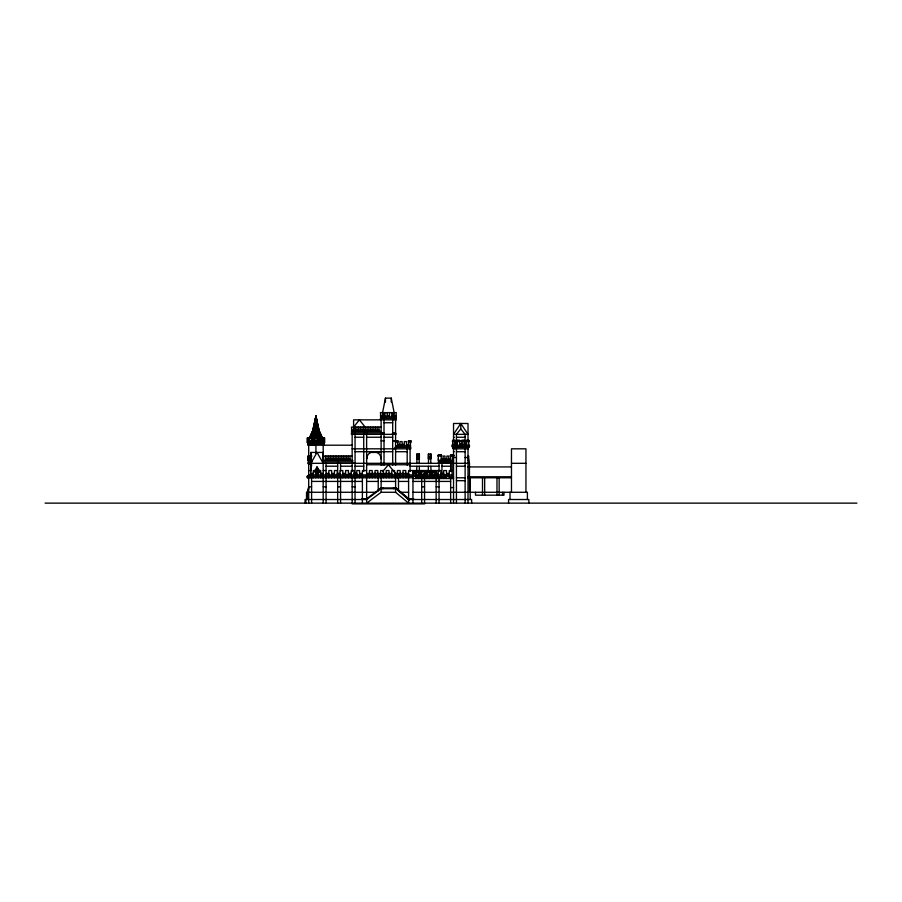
<?xml version="1.0" encoding="UTF-8"?>
<svg xmlns="http://www.w3.org/2000/svg" width="902" height="902" viewBox="0 0 902 902"><rect width="100%" height="100%" fill="white"/><g stroke="black" fill="none" stroke-linecap="round" stroke-linejoin="round"><path stroke-width="1.35" d="M310.829 471.036L310.829 452.443L323.187 452.443L323.187 503.136M323.187 452.443L323.187 463.312L317.008 452.443L310.829 463.312L310.818 477.789M416.668 471.791L416.792 466.334M416.848 463.605L417.051 454.044L417.051 458.825M428.258 471.791L428.371 466.334M428.439 463.605L428.642 454.044L428.642 458.825M366.629 458.532L366.877 457.088L366.629 458.971A7.239 7.239 0 0 1 371.996 451.97L375.751 451.97A7.239 7.239 0 0 1 381.118 458.971M394.151 416.961L394.151 412.62L391.254 398.132L385.458 398.132L382.561 412.62L382.561 416.961M307.875 492.278L309.036 486.843M309.668 442.307L309.668 437.966L312.791 430.728L315.937 416.239L319.195 430.728L322.454 437.966M309.431 437.966L312.678 430.728L315.937 416.239L319.082 430.728L322.228 437.966M317.808 443.761L318.192 437.966M311.337 437.966L313.637 430.728L315.937 416.239L318.756 430.728L321.574 437.966L321.574 442.307M310.299 437.966L313.118 430.728L315.937 416.239L320.548 440.864M395.595 418.415L396.328 412.62L380.396 412.62L381.118 418.415M410.083 447.381L410.805 440.864L408.629 440.864L408.629 445.926M466.571 446.659L466.571 440.142L468.736 440.142L468.736 447.381L468.014 448.824L453.165 448.824L453.165 446.411M319.556 443.761L320.289 437.966M312.893 474.17L316.997 466.932L321.123 474.17L316.997 466.932L316.997 473.719M460.775 423.478L453.537 434.347L468.014 434.347L460.775 423.478L460.775 428.912L456.435 434.347L456.435 443.683M321.056 443.761L322.093 442.307L322.093 437.966M353.595 427.097L359.391 419.858L365.186 427.097M382.73 471.52L388.356 464.755L395.595 473.449M395.595 488.658L396.057 488.106L409.102 498.964L408.629 499.516M398.955 490.519L398.492 491.071L398.492 477.789M400.409 491.725L399.947 492.278L408.629 492.278M322.206 443.761L323.48 442.307L323.48 437.966M412.947 477.789L307.244 477.789L307.244 476.346L308.698 474.903L452.082 474.903M323.187 443.761L324.641 442.307L324.641 437.966L307.232 437.966L307.232 442.307L308.698 443.761M365.705 499.494L381.343 487.757L381.693 488.219L366.629 499.516L305.079 499.516L305.079 503.136M418.539 478.522L418.539 470.551L408.561 470.551L408.629 503.136L395.595 492.278L381.118 492.278L366.629 503.136L366.629 431.449M380.396 415.518L381.118 415.518M382.561 415.518L384.883 415.518M387.195 415.518L389.517 415.518M391.829 415.518L394.151 415.518M396.328 415.518L395.595 415.518L395.595 447.505M380.396 416.961L396.328 416.961M314.471 422.756L317.403 422.756M384.015 422.756L392.697 422.756M313.986 424.932L317.887 424.932M313.501 427.097L318.383 427.097M381.118 427.097L351.419 427.097L352.152 432.892M313.005 429.273L318.868 429.273M351.419 429.995L352.152 429.995L352.152 461.858M353.595 429.995L355.287 429.995M356.966 429.995L358.658 429.995M360.349 429.995L362.029 429.995M363.731 429.995L365.411 429.995M367.091 429.995L368.783 429.995M370.474 429.995L372.154 429.995M373.845 429.995L375.536 429.995M377.216 429.995L378.941 429.995M312.678 430.728L319.195 430.728M312.363 431.449L319.522 431.449M351.419 431.449L381.118 431.449M384.015 432.892L351.419 432.892L351.419 434.347L395.955 434.347L395.955 433.625L392.336 433.625L392.336 434.347M392.697 432.892L395.595 432.892M311.382 433.625L320.492 433.625M310.401 435.79L321.473 435.79M355.05 437.245L363.731 437.245M366.629 437.245L381.118 437.245M384.015 437.245L392.697 437.245M453.537 437.245L454.258 437.245M456.435 437.245L465.116 437.245M309.036 440.864L310.299 440.864M311.957 440.864L314.257 440.864L315.937 416.239L319.195 437.966M315.937 440.864L318 440.864M319.195 440.864L321.574 440.864M381.118 440.864L384.015 440.864M392.697 440.864L397.771 440.864L397.771 445.926M307.232 442.307L324.641 442.307M323.863 443.761L323.863 445.205L323.908 443.761L307.965 443.761L307.965 445.205L352.152 445.205M452.804 443.761L453.165 445.205M454.98 443.761L457.303 443.761M459.614 443.761L461.937 443.761M464.248 443.761L466.571 443.761M397.771 444.483L399.947 444.483M402.112 444.483L404.288 444.483M406.464 444.483L408.629 444.483M454.98 444.844L452.082 444.844L452.082 446.659L469.468 446.659L469.468 445.205L454.98 445.205M395.595 445.926L410.805 445.926M452.804 446.659L452.804 447.381L468.736 447.381M352.152 448.824L410.805 448.824L410.805 447.381L394.873 447.381L394.873 448.824M355.05 451.722L392.697 451.722M395.595 451.722L407.185 451.722M453.537 451.722L454.258 451.722M456.435 451.722L465.116 451.722M369.392 452.443L379.043 452.443M453.537 454.98L450.639 454.98L450.639 461.858M311.957 456.074L307.965 456.074L308.698 461.858L308.698 445.205M323.187 456.074L352.152 456.074M468.014 456.074L468.736 456.074L468.736 460.415L468.014 460.415M417.051 456.908L419.024 456.908M428.642 456.908L430.615 456.908M456.435 457.517L453.537 457.517L452.082 463.312L452.082 476.346M465.116 457.517L468.014 457.517L469.468 463.312L469.468 492.278M307.965 458.971L310.795 458.971M325.351 458.971L326.986 458.971M328.632 458.971L330.267 458.971M331.902 458.971L333.537 458.971M335.172 458.971L336.807 458.971M338.442 458.971L340.088 458.971M341.723 458.971L343.358 458.971M344.992 458.971L346.627 458.971M348.262 458.971L349.976 458.971M438.327 458.971L438.688 460.415M441.225 458.971L443.107 458.971M444.99 458.971L446.873 458.971M448.756 458.971L450.639 458.971M452.804 458.971L453.165 460.415M307.965 460.415L311.957 460.415M323.187 460.415L352.874 460.415M441.225 461.858L441.225 454.98L438.327 454.98L438.327 460.415L453.537 460.415M311.957 461.858L307.988 461.858L307.988 463.312L469.468 463.312M322.724 461.858L352.874 461.858L352.874 463.312M453.537 461.858L438.327 461.858L438.327 463.312M511.468 463.312L525.945 463.312M311.325 464.034L308.337 464.034L308.337 463.312M366.629 464.755L410.083 464.755M310.829 466.21L311.551 466.21L311.551 463.312M326.073 466.21L337.664 466.21M340.561 466.21L352.152 466.21M355.05 466.21L363.731 466.21M410.083 466.21L439.048 466.21M441.946 466.21L450.639 466.21M456.435 466.21L465.116 466.21M468.014 466.932L511.468 466.932M308.698 470.551L310.818 470.551M323.187 470.551L326.05 470.551M366.629 470.551L362.39 470.551L362.39 503.136M419.317 470.551L429.724 470.551L429.724 478.522M431.088 470.551L440.898 470.551L440.898 478.522M452.082 470.551L449.286 470.551L449.286 478.522M412.981 470.799L423.117 470.799M426.015 470.799L436.151 470.799M412.981 471.52L421.854 471.52M426.015 471.52L436.151 471.52M412.981 472.671L421.854 472.671M426.015 472.671L436.151 472.671M310.818 473.449L313.332 473.449M315.79 473.449L318.259 473.449M320.717 473.449L323.187 473.449M326.05 473.449L328.847 473.449M331.643 473.449L334.439 473.449M337.235 473.449L340.02 473.449M342.816 473.449L345.613 473.449M348.409 473.449L351.205 473.449M354.001 473.449L356.797 473.449M359.594 473.449L362.39 473.449M366.629 473.449L381.118 473.449M382.437 473.449L391.784 473.449L391.863 477.789M391.784 473.449L391.784 470.551L394.58 470.551L394.58 473.449L408.764 473.449M412.947 473.449L415.743 473.449M418.539 473.449L421.335 473.449M424.132 473.449L426.928 473.449M429.724 473.449L432.52 473.449M435.316 473.449L438.113 473.449M440.898 473.449L443.694 473.449M446.49 473.449L449.286 473.449M307.244 476.346L453.537 476.346M468.014 476.763L511.468 476.763M415.743 477.789L446.49 477.789M449.286 477.789L453.537 477.789M456.435 477.789L465.116 477.789M468.014 477.789L511.468 477.789M412.947 478.522L453.537 478.522M456.435 480.687L465.116 480.687M311.596 481.42L362.39 481.42M366.629 481.42L378.22 481.42M381.118 481.42L395.595 481.42M398.492 481.42L408.629 481.42M412.947 481.42L450.639 481.42M311.596 486.843L308.698 486.843L307.244 492.278L307.244 499.516M323.187 486.843L326.073 486.843M337.664 486.843L340.561 486.843M352.152 486.843L355.05 486.843M421.674 486.843L424.56 486.843M436.151 486.843L439.048 486.843M450.639 487.576L453.537 487.576M375.322 492.278L306.522 492.278L306.522 499.516M412.947 492.278L527.399 492.278L527.399 499.516M45.1 503.136L856.9 503.136M308.946 443.761L307.537 442.307L307.537 437.966M460.775 428.912L465.116 434.347L465.116 443.683M377.87 490.361L378.22 490.835L378.22 477.789M309.781 442.307L310.818 443.761M312.317 443.761L311.585 437.966M452.804 447.381L453.537 448.824M438.327 460.415L439.048 461.858L439.048 460.415M314.065 443.761L313.682 437.966M394.58 473.449L394.659 477.789M315.993 418.145L315.937 416.239L312.678 440.864M430.818 463.605L430.615 454.044L430.615 458.825M430.874 466.334L430.998 471.791M419.227 463.605L419.024 454.044L419.024 458.825M419.283 466.334L419.407 471.791M310.829 452.443L310.829 463.312M528.843 503.136L528.843 499.516L508.57 499.516L508.57 503.136M525.945 492.278L525.945 448.824L511.468 448.824L511.468 492.278M510.013 492.278L510.013 499.516M504.004 492.278L504.004 495.175L475.489 495.175L475.489 492.278M502.549 492.278L502.549 495.175M499.156 477.789L499.156 495.175M496.979 477.789L496.979 495.175M484.667 477.789L484.667 495.175M482.502 477.789L482.502 495.175M471.633 503.136L471.633 499.516L407.907 499.516L407.907 498.795L413.668 498.795L413.668 499.516M470.19 477.789L470.19 499.516M468.736 461.858L468.736 463.312M468.736 476.346L468.736 477.789M468.375 448.102L468.375 448.824M468.014 441.044L468.014 423.478L453.537 423.478L453.537 441.101M468.014 446.411L468.014 503.136M465.116 448.824L465.116 503.136M464.248 446.659L464.248 440.142L461.937 440.142L461.937 446.659M459.614 446.659L459.614 440.142L457.303 440.142L457.303 446.659M456.435 448.824L456.435 503.136M454.98 446.659L454.98 440.142L452.804 440.142L452.804 445.205M453.537 448.102L453.537 503.136M452.804 454.98L452.804 461.858M452.443 445.565L452.443 446.659M450.639 463.312L450.639 471.363M450.639 477.789L450.639 503.136M448.756 461.858L448.756 456.074L446.873 456.074L446.873 461.858M446.49 478.522L446.49 470.551L443.694 470.551L443.694 478.522M444.99 461.858L444.99 456.074L443.107 456.074L443.107 461.858M441.946 463.312L441.946 473.933M439.048 463.312L439.048 471.52M439.048 477.789L439.048 503.136M438.113 470.551L438.113 478.522M436.151 470.551L436.151 474.17M436.151 474.903L436.151 476.346M436.151 478.522L436.151 503.136M435.316 470.551L435.316 478.522M432.52 470.551L432.52 478.522M426.928 470.551L426.928 478.522M426.015 470.551L426.015 474.17M424.56 474.903L424.56 476.346M424.56 478.522L424.56 503.868L352.152 503.868L352.152 477.789M424.132 470.551L424.132 478.522M423.117 470.551L423.117 471.52M421.674 470.551L421.674 476.346M421.674 477.789L421.674 503.136M421.335 470.551L421.335 478.522M415.743 470.551L415.743 478.522M412.981 474.17L412.981 470.551L412.947 503.136M410.083 445.926L410.083 471.52M407.185 445.926L407.185 465.24M406.464 445.926L406.464 441.585L404.288 441.585L404.288 445.926M405.844 477.789L405.765 470.551L402.968 470.551L403.047 477.789M402.112 445.926L402.112 441.585L399.947 441.585L399.947 445.926M400.251 477.789L400.172 470.551L397.376 470.551L397.455 477.789M395.595 448.824L395.595 465.24M395.595 477.789L395.595 492.278M394.151 487.937L394.151 488.658M393.43 487.937L393.43 488.658M392.697 412.62L392.697 415.518M392.697 416.961L392.697 465.24M391.829 412.62L391.829 416.961M391.254 398.132L391.254 402.089M389.517 412.62L389.517 416.961M389.066 477.789L388.999 470.551L386.203 470.551L386.27 477.789M387.195 412.62L387.195 416.961M385.458 398.132L385.458 402.089M384.883 412.62L384.883 416.961M384.376 434.347L384.376 433.625L380.757 433.625L380.757 434.347M384.015 412.62L384.015 415.518M384.015 416.961L384.015 465.24M383.474 477.789L383.406 470.551L380.61 470.551L380.678 477.789M383.282 487.937L383.282 488.658M382.561 487.937L382.561 488.658M381.839 432.892L381.839 434.347M381.839 463.312L381.839 465.24M381.118 416.961L381.118 465.24M381.118 477.789L381.118 492.278M380.396 419.858L380.396 418.415L396.328 418.415L396.328 419.858L353.595 419.858L353.595 431.449M378.941 427.097L378.941 431.449M377.882 477.789L377.814 470.551L375.018 470.551L375.085 477.789M377.216 427.097L377.216 431.449M375.536 427.097L375.536 431.449M373.845 427.097L373.845 431.449M372.289 477.789L372.222 470.551L369.425 470.551L369.504 477.789M372.154 427.097L372.154 431.449M370.474 427.097L370.474 431.449M368.783 427.097L368.783 431.449M367.351 499.516L367.351 498.795L361.668 498.795L361.668 499.516M367.091 427.097L367.091 431.449M365.411 427.097L365.411 431.449M363.72 427.097L363.731 471.363M362.029 427.097L362.029 431.449M360.349 427.097L360.349 431.449M359.594 477.789L359.594 470.551L356.797 470.551L356.797 477.789M358.658 427.097L358.658 431.449M356.966 427.097L356.966 431.449M355.287 427.097L355.287 431.449M355.05 427.097L355.05 429.995M355.05 431.449L355.05 473.933M355.05 474.903L355.05 476.346M355.05 477.789L355.05 503.136M354.001 477.789L354.001 470.551L351.205 470.551L351.205 477.789M352.152 463.312L352.152 471.363M349.976 456.074L349.976 460.415M348.409 477.789L348.409 470.551L345.613 470.551L345.613 477.789M348.262 456.074L348.262 460.415M346.627 456.074L346.627 460.415M344.992 456.074L344.992 460.415M343.358 456.074L343.358 460.415M342.816 477.789L342.816 470.551L340.02 470.551L340.02 477.789M341.723 456.074L341.723 460.415M340.561 463.312L340.561 471.363M340.561 477.789L340.561 503.136M340.088 456.074L340.088 460.415M338.442 456.074L338.442 460.415M337.664 460.415L337.664 473.933M337.664 474.903L337.664 476.346M337.664 477.789L337.664 503.136M337.235 477.789L337.235 470.551L334.439 470.551L334.439 477.789M336.807 456.074L336.807 460.415M335.172 456.074L335.172 460.415M333.537 456.074L333.537 460.415M331.902 456.074L331.902 460.415M331.643 477.789L331.643 470.551L328.847 470.551L328.847 477.789M330.267 456.074L330.267 460.415M328.632 456.074L328.632 460.415M326.986 456.074L326.986 460.415M326.073 463.312L326.073 503.136M325.351 456.074L325.351 460.415M324.348 437.966L324.348 442.307L322.939 443.761L322.939 442.307M323.638 437.966L323.638 442.307M323.187 445.205L323.187 461.858M320.717 477.789L320.717 470.551L318.259 470.551L318.259 477.789M319.928 437.966L319.928 442.307M318 437.966L318 442.307M317.808 437.966L317.808 440.864M317.628 440.864L315.937 416.239L315.937 453.356M316.106 418.145L316.106 420.941M315.79 477.789L315.79 470.551L313.332 470.551L313.332 477.789M313.873 437.966L313.873 442.307M313.873 443.761L313.873 445.205M312.317 437.966L312.317 440.864M311.957 437.966L311.957 442.307M311.957 443.761L311.957 445.205M311.596 477.789L311.596 503.136M310.547 456.074L310.547 460.415M310.299 443.761L310.299 445.205M310.299 456.074L310.299 460.415M309.668 445.205L309.668 443.761L308.405 442.307L308.405 437.966M309.645 456.074L309.645 460.415M309.341 456.074L309.341 460.415M309.036 437.966L309.036 442.307M309.036 443.761L309.036 445.205M309.036 456.074L309.036 460.415M308.698 463.312L308.698 503.136M308.585 456.074L308.585 460.415M308.337 456.074L308.337 460.415M308.236 443.761L308.236 445.205M308.236 456.074L308.236 460.415M307.965 437.966L307.965 442.307M307.458 476.346L307.458 477.789M305.801 499.516L305.801 503.136M395.279 487.914L409.192 499.979L395.279 487.914M455.341 440.864L452.443 440.864L452.443 441.585L455.341 441.585L455.341 440.864M459.975 440.864L456.931 440.864L456.931 441.585L459.975 441.585L459.975 440.864M464.609 440.864L461.576 440.864L461.576 441.585L464.609 441.585L464.609 440.864M469.108 440.864L466.21 440.864L466.21 441.585L469.108 441.585L469.108 440.864M398.132 441.225L395.234 441.225L395.234 441.946L398.132 441.946L398.132 441.225M411.165 441.225L408.268 441.225L408.268 441.946L411.165 441.946L411.165 441.225M419.396 454.044L416.679 454.044L416.679 458.825L419.396 458.825L419.396 454.044M430.987 454.044L428.27 454.044L428.27 458.825L430.987 458.825L430.987 454.044M441.585 455.341L437.966 455.341L437.966 456.074L441.585 456.074L441.585 455.341M453.898 455.341L450.278 455.341L450.278 456.074L453.898 456.074L453.898 455.341M396.328 487.937L380.396 487.937L380.396 488.658L396.328 488.658L396.328 487.937"/></g></svg>
